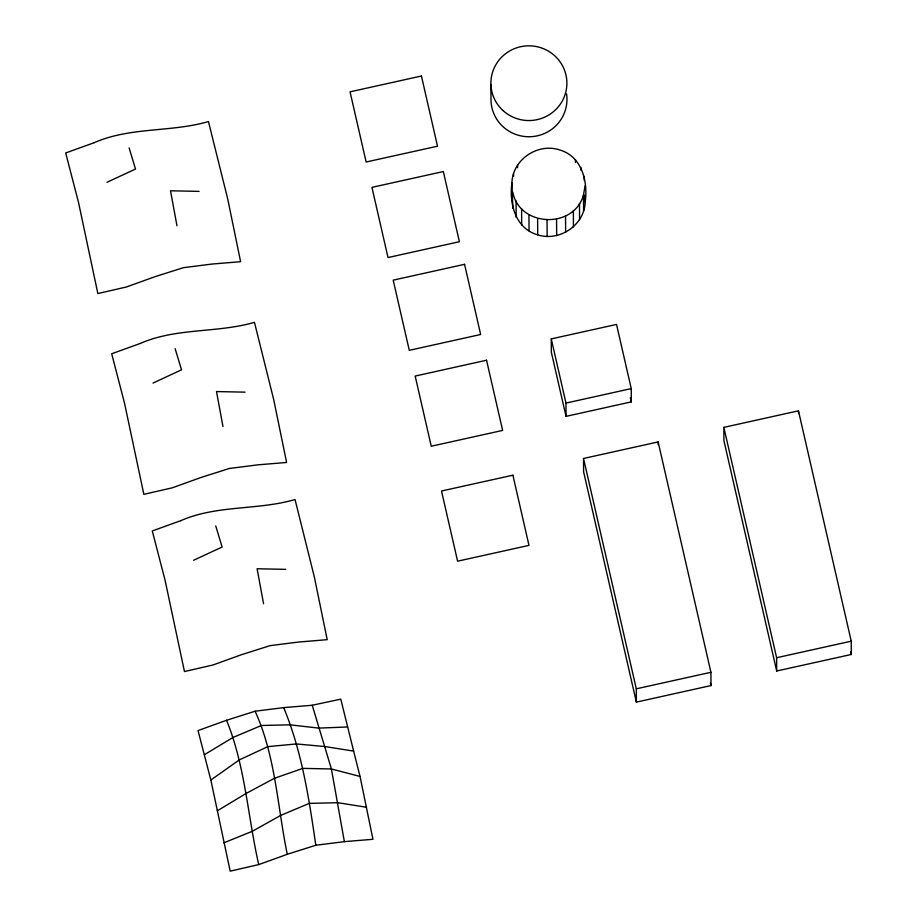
<?xml version="1.0" encoding="UTF-8"?>
<svg xmlns="http://www.w3.org/2000/svg" width="917" height="917" viewBox="0 0 917 917"><rect width="100%" height="100%" fill="white"/><g stroke="black" fill="none" stroke-linecap="round" stroke-linejoin="round"><path stroke-width="1.38" d="M511.927 182.804C512.534 159.684 537.637 142.731 559.416 149.861C581.848 156.154 588.084 181.36 585.206 201.889C584.599 225.009 559.496 241.962 537.717 234.832C515.285 228.539 509.05 203.333 511.927 182.804L512.867 208.365M583.579 211.151L583.499 194.954L585.126 185.692M512.786 192.169C519.423 227.152 574.076 229.25 583.499 194.954M210.853 780.035L239.337 759.884L267.844 746.633L296.42 743.939L325.019 746.564L353.63 751.103L360.037 776.458L372.944 839.284L344.368 841.646L315.803 845.256L287.262 854.3L258.732 864.593L230.19 871.15L210.853 780.035L198.026 730.574L226.556 720.281L255.098 711.225L283.662 707.615L312.227 705.253L340.78 699.144L353.63 751.103M204.445 754.68L232.929 737.486L261.46 725.485L290.036 724.831L318.635 728.098L347.211 726.998M217.306 810.823L245.802 793.629L274.298 778.338L302.828 768.377L331.415 768.973L360.037 776.458M107.002 182.288L135.51 169.037L129.125 147.889M153.001 383.077L181.52 369.815L175.124 348.666M193.602 560.276L222.12 547.025L215.724 525.877M223.759 842.861L252.278 831.306L280.774 815.373L309.304 803.372L337.88 802.707L366.491 807.247M551.266 338.9L616.533 324.435L631.24 388.602L631.309 401.887L566.041 416.364L551.335 352.185L551.266 338.9L565.972 403.079L566.041 416.364M565.972 403.079L631.24 388.602M583.533 458.477L658.142 441.937L710.927 672.287L710.996 685.572L636.375 702.113L583.602 471.762L583.533 458.477L636.306 688.827L636.375 702.113M723.845 427.368L798.455 410.827L851.24 641.189L851.308 654.474L776.699 671.003L723.914 440.653L723.845 427.368L776.619 657.73L776.699 671.003M636.306 688.827L710.927 672.287M776.619 657.73L851.24 641.189M199.081 191.378L170.493 190.782L176.97 225.777M245.091 392.155L216.504 391.559L222.969 426.554M285.68 569.354L257.104 568.758L263.569 603.764M255.098 711.225C275.593 756.067 277.438 806.57 287.262 854.3M283.662 707.615C301.934 751.424 309.018 798.592 315.803 845.256M226.556 720.281C245.309 766.268 247.785 816.566 258.732 864.593M312.227 705.253L331.415 768.973L344.368 841.646M850.667 651.678L851.308 654.474M710.354 682.775L710.996 685.572M630.346 397.703L631.309 401.887M584.587 195.195L585.206 201.889M798.455 410.827L798.478 413.487M658.142 441.937L658.165 444.596M584.255 176.328L584.278 180.374M580.954 167.502L580.977 170.207M579.487 203.494L579.567 219.69M575.452 159.822L575.463 162.515M573.366 210.715L573.446 226.912M565.548 216.137L565.629 232.333M556.573 219.392L556.653 235.577M547.048 220.24L547.14 236.426M537.626 218.636L537.717 234.832M528.949 214.693L529.029 230.889M521.601 208.675L521.681 224.871M517.566 165.003L517.578 167.708M516.088 200.995L516.168 217.191M513.554 173.542L513.566 176.236M490.904 84.513L490.996 100.698A37.998 37.356 -0.3 0 0 532.433 136.587A37.998 37.356 -0.3 0 0 566.557 93.889M94.222 142.674L65.692 152.967L78.518 202.428L97.855 293.555L126.397 286.998L154.927 276.705L183.469 267.661L212.033 264.05L240.609 261.689L227.703 198.863L208.446 121.548C170.986 132.461 130.489 126.775 94.222 142.674M140.221 343.462L111.691 353.756L124.529 403.216L143.854 494.332L172.407 487.787L200.938 477.493L229.468 468.449L258.032 464.827L286.608 462.466L273.713 399.64L254.456 322.337C216.985 333.238 176.5 327.552 140.221 343.462M180.821 520.661L152.291 530.954L165.117 580.415L184.455 671.542L213.008 664.985L241.538 654.692L270.068 645.648L298.633 642.038L327.209 639.676L314.313 576.85L295.045 499.536C257.585 510.448 217.1 504.763 180.821 520.661M421.43 76.008L350.053 91.838L366.135 162.011L437.512 146.193L421.43 76.008M443.324 171.548L371.947 187.366L388.017 257.551L459.394 241.721L443.324 171.548M464.575 264.325L393.198 280.144L409.28 350.328L480.657 334.499L464.575 264.325M486.549 360.232L415.172 376.062L431.254 446.235L502.631 430.417L486.549 360.232M512.89 475.189L441.513 491.008L457.594 561.193L528.971 545.374L512.89 475.189M502.975 110.521A37.998 37.356 -0.3 0 0 565.915 91.574A37.998 37.356 -0.3 0 0 517.761 47.466A37.998 37.356 -0.3 0 0 502.975 110.521"/></g></svg>
